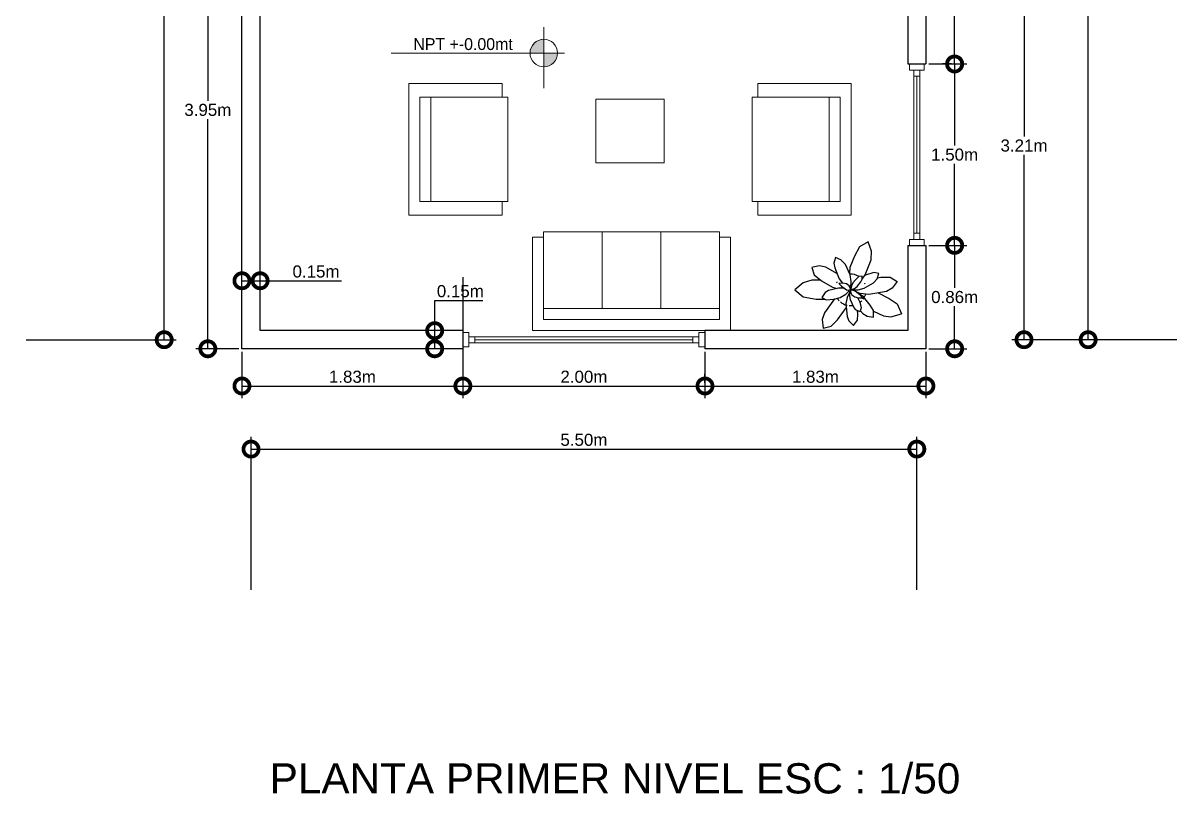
# Model space of a CAD drawing. Header units: inches. Extents: x 28.7 to 47.8, y 24.4 to 43.2.
# Drawn here: x 28.68 to 38.23, y 24.36 to 30.73 of the extents above; entities that cross this region are included whole.
import ezdxf

# ---------------------------------------------------------------- set-up
doc = ezdxf.new("R2010")
doc.units = ezdxf.units.IN
doc.header["$MEASUREMENT"] = 0
doc.linetypes.add('DASHDOT2', pattern=[12.7, 6.35, -3.175, 0, -3.175])
for name, color, linetype, lineweight in [('cotas', 1, 'Continuous', 13), ('muebles', 6, 'Continuous', 13), ('paredes', 7, 'Continuous', 30), ('punto 1', 2, 'DASHDOT2', 9), ('punto 2', 3, 'Continuous', 20), ('pv', 4, 'Continuous', 5)]:
    doc.layers.add(name, color=color, linetype=linetype, lineweight=lineweight)
doc.layers.add('PLANTSI', color=83, linetype='Continuous')
doc.styles.add('DIMS', font='ARIAL.TTF')
doc.dimstyles.new('DIMS', dxfattribs={"dimtxt": 0.1, "dimasz": 0.25, "dimexe": 0.1, "dimexo": 0.025, "dimgap": 0.025, "dimtad": 1, "dimtih": 1, "dimtoh": 1, "dimzin": 1, "dimdsep": 46, "dimtxsty": 'DIMS', "dimblk1": 'DOTSMALL', "dimblk2": 'DOTSMALL', "dimsah": 1, "dimcen": 0.09, "dimclrd": 9, "dimclre": 9, "dimclrt": 2, "dimazin": 0, "dimtfac": 1, "dimtofl": 0, "dimtmove": 0, "dimatfit": 3, "dimldrblk": 'DOTSMALL', "dimfxl": 1, "dimtolj": 1, "dimtzin": 0, "dimarcsym": 0})

# ---------------------------------------------------------------- blocks, each defined once
blk = doc.blocks.new('M_DFURN_FURN_3D SOFA - 3-SEAT_P')
at = {"color": 0, "linetype": 'ByBlock'}
for p, q in [((0, 0.499968), (0.944418, 0.499968)), ((0, 0.499968), (0, -0.499968)), ((0.944418, 0.499968), (0.944418, 0.444416)), ((0.111108, 0.444416), (0.111108, -0.444416)), ((0.111108, 0.444416), (0.999972, 0.444416)), ((0.222216, 0.444416), (0.222216, -0.444416)), ((0.999972, -0.444416), (0.999972, 0.444416)), ((0.999972, 0.148144), (0.222216, 0.148144)), ((0.999972, -0.148129), (0.222216, -0.148129)), ((0.111108, -0.444416), (0.999972, -0.444416)), ((0.944418, -0.499968), (0.944418, -0.444416)), ((0, -0.499968), (0.944418, -0.499968))]:
    blk.add_line(p, q, dxfattribs=at)
blk = doc.blocks.new('M_DFURN_FURN_3D SOFA - 1-SEAT_P')
at = {"color": 0, "linetype": 'ByBlock'}
for p, q in [((0, 0.499968), (0, -0.499968)), ((0, 0.499968), (0.944418, 0.499968)), ((0.944418, 0.499968), (0.944418, 0.394416)), ((0.111108, 0.394416), (0.111108, -0.394416)), ((0.111108, 0.394416), (0.999972, 0.394416)), ((0.222216, 0.394416), (0.222216, -0.394416)), ((0.999972, -0.394416), (0.999972, 0.394416)), ((0.111108, -0.394416), (0.999972, -0.394416)), ((0.944418, -0.499968), (0.944418, -0.394416)), ((0, -0.499968), (0.944418, -0.499968))]:
    blk.add_line(p, q, dxfattribs=at)
blk = doc.blocks.new('PLANT1')
at = {"color": 0}
for p, q in [((5.75, 15.65), (2.94, 14.02)), ((6.8, 12.64), (5.75, 15.65)), ((2.94, 14.02), (1.24, 11.02)), ((6.67, 9.74), (6.8, 12.64)), ((-10.15, 7.82), (-12.56, 7.25)), ((-8.01, 7.41), (-10.15, 7.82)), ((-4.94, 10.5), (-5.47, 8.7)), ((-5.47, 8.7), (-5.1, 7.19)), ((-3.11, 9.8), (-4.94, 10.5)), ((-1.65, 8.27), (-3.11, 9.8)), ((-0.15, 4.91), (-1.65, 8.27)), ((1.24, 11.02), (-0.18, 7.33)), ((4.8, 4.93), (6.67, 9.74)), ((-12.56, 7.25), (-11.81, 4.91)), ((-11.81, 4.91), (-9.42, 2.94)), ((-4.41, 5.37), (-8.01, 7.41)), ((-5.1, 7.19), (-3.73, 3.58)), ((-0.18, 7.33), (-0.36, 5.38)), ((0.25, 2.69), (-0.15, 4.91)), ((2.74, 4.3), (1.6, 3.31)), ((3.75, 4.5), (2.74, 4.3)), ((3.75, 3.45), (4.8, 4.93)), ((3.75, 3.44), (3.75, 4.5)), ((7.53, 5.66), (4.58, 4.62)), ((9.19, 5.31), (7.53, 5.66)), ((8.7, 3.64), (9.19, 5.31)), ((8.78, 3.92), (9.84, 4.12)), ((9.84, 4.12), (12.89, 4.12)), ((12.89, 4.12), (15.19, 2.69)), ((-15.39, 2.27), (-18.09, -0.04)), ((-12.63, 3.17), (-15.39, 2.27)), ((-9.66, 3.14), (-12.63, 3.17)), ((-9.42, 2.94), (-5.88, 0.9)), ((-3.93, 0.56), (-7.13, -0.21)), ((-5.88, 0.9), (-4.34, 0.46)), ((-2.06, 0.5), (-3.93, 0.56)), ((-2.48, 2.2), (-3.75, 2.12)), ((-3.75, 2.12), (-2.91, 1.21)), ((-3.73, 3.58), (-2.59, 2.19)), ((-2.91, 1.21), (-1.29, 0)), ((-1.34, 2), (-2.48, 2.2)), ((-1.9, 0.46), (-2.06, 0.5)), ((-0.39, 1.34), (-1.34, 2)), ((-0.56, -0.12), (-0.19, 0)), ((-0.12, 0.81), (-0.39, 1.34)), ((-0.19, 0), (-0.12, 0.06)), ((-0.06, 0.25), (-0.12, 0.81)), ((-0.12, 0.06), (-0.06, 0.25)), ((-0.11, 0.67), (0.06, 0.81)), ((0.06, 0.81), (0.25, 2.69)), ((0.31, 1.31), (0.12, 0.38)), ((0.12, 0.38), (0.19, 0.25)), ((0.19, 0.25), (0.38, 0.19)), ((0.73, 2.26), (0.31, 1.31)), ((0.38, 0.19), (1.25, 0.44)), ((0.47, 0.22), (0.69, 0)), ((0.69, 0), (2.44, 0)), ((1.6, 3.31), (0.73, 2.26)), ((1.25, 0.44), (2.18, 1.1)), ((2.18, 1.1), (3.4, 2.61)), ((2.44, 0), (4.43, 0.51)), ((3.4, 2.61), (3.75, 3.44)), ((4.43, 0.51), (7.5, 2.24)), ((7.5, 2.24), (8.7, 3.64)), ((13.53, 0.5), (11.66, -0.54)), ((15.19, 2.69), (13.53, 0.5)), ((-18.09, -0.04), (-15.37, -2.32)), ((-15.37, -2.32), (-11.22, -3.04)), ((-11.22, -3.04), (-8.38, -3)), ((-8.2, -0.91), (-9.38, -2.5)), ((-9.38, -2.5), (-7.87, -3.25)), ((-5.18, -2.97), (-8.45, -7.47)), ((-7.13, -0.21), (-8.2, -0.91)), ((-7.87, -3.25), (-5.44, -3.05)), ((-5.44, -3.05), (-3.38, -2.45)), ((-3.38, -2.45), (-1.56, -1.44)), ((-1.56, -1.44), (-0.5, -0.38)), ((-1.12, -2.44), (-1.55, -4.42)), ((-1.29, 0), (-0.56, -0.12)), ((-0.38, -0.81), (-1.12, -2.44)), ((-0.31, -0.5), (-0.59, -0.46)), ((-0.5, -0.38), (-0.5, -0.12)), ((0.06, -0.62), (-0.38, -0.81)), ((-0.26, -0.76), (-0.31, -0.5)), ((-0.19, -1.81), (-0.07, -0.68)), ((0.01, -3.25), (-0.19, -1.81)), ((0.12, -0.12), (0, -0.44)), ((0, -0.44), (0.12, -1)), ((1.03, -5.66), (0.01, -3.25)), ((0.56, -0.06), (0.12, -0.12)), ((0.12, -1), (0.45, -1.59)), ((0.45, -1.59), (1.43, -2.3)), ((1.53, -0.38), (0.56, -0.06)), ((1.43, -2.3), (2.56, -2.56)), ((3.06, -1.61), (1.53, -0.38)), ((3.19, -1.19), (2.01, -0.77)), ((2.38, -1), (2.23, -0.95)), ((2.32, -2.51), (3.05, -4.05)), ((4.2, -2.28), (2.38, -1)), ((2.56, -2.56), (3.88, -2.56)), ((3.88, -2.56), (3.06, -1.61)), ((6, -1.48), (3.19, -1.19)), ((6.42, -4.94), (4.2, -2.28)), ((11.66, -0.54), (6, -1.48)), ((9.02, -0.98), (12.56, -2.76)), ((12.56, -2.76), (15.17, -4.6)), ((-8.45, -7.47), (-9.18, -9.67)), ((-4.21, -9.77), (-1.41, -5.8)), ((-1.55, -4.42), (-1.12, -8.67)), ((1.72, -6.45), (1.03, -5.66)), ((3.06, -7.12), (1.72, -6.45)), ((2.39, -7.87), (2.32, -6.75)), ((3.05, -4.05), (3.43, -5.82)), ((3.43, -5.82), (3.06, -7.12)), ((3.19, -6.68), (4.04, -7.69)), ((7.5, -6.71), (6.42, -4.94)), ((7.5, -8.88), (7.5, -6.71)), ((7.5, -6.98), (10.72, -8.45)), ((15.17, -4.6), (16.61, -7.77)), ((-9.18, -9.67), (-8.88, -12.44)), ((-6.25, -11.82), (-4.21, -9.77)), ((-1.12, -8.67), (-0.57, -10.07)), ((-0.57, -10.07), (1, -11.56)), ((1, -11.56), (2.25, -9.87)), ((2.25, -9.87), (2.39, -7.87)), ((4.04, -7.69), (5.41, -8.56)), ((5.41, -8.56), (7.5, -8.88)), ((10.72, -8.45), (13.06, -8.78)), ((13.06, -8.78), (16.61, -7.77)), ((-8.88, -12.44), (-6.25, -11.82))]:
    blk.add_line(p, q, dxfattribs=at)
for start, end in [(57.1582, 93.2041), (172.4345, 176.9296), (149.2581, 153.7532), (21.2653, 25.7604), (212.1423, 223.5771), (306.6551, 316.418), (323.0282, 344.4965), (229.8179, 257.6637), (265.2848, 278.7499)]:
    blk.add_arc((0, 0), 5.12, start, end, dxfattribs=at)
blk = doc.blocks.new('RGWE')
at = {"layer": 'pv', "linetype": 'Continuous'}
for p, q in [((0.1464, 1.7889), (0.0264, 1.7889)), ((0.0264, 1.7889), (0.0264, 1.7389)), ((0.0264, 1.7389), (0.1464, 1.7389)), ((0.1114, 1.7389), (0.0614, 1.7389)), ((0.0614, 1.7389), (0.0614, -0.1611)), ((0.1114, -0.1611), (0.1114, 1.7389)), ((0.1464, 1.7389), (0.1464, 1.7889)), ((0.0614, 1.6889), (0.1114, 1.6889)), ((0.0864, -0.1111), (0.0864, 1.6889)), ((0.0264, -0.1611), (0.1464, -0.1611)), ((0.0264, -0.2111), (0.0264, -0.1611)), ((0.0614, -0.1111), (0.1114, -0.1111)), ((0.0614, -0.1611), (0.1114, -0.1611)), ((0.1464, -0.1611), (0.1464, -0.2111)), ((0.1464, -0.2111), (0.0264, -0.2111))]:
    blk.add_line(p, q, dxfattribs=at)
blk = doc.blocks.new('hj')
at = {"layer": 'pv', "linetype": 'Continuous'}
for p, q in [((-0.1292, 0.9253), (-0.2492, 0.9253)), ((-0.2492, 0.9253), (-0.2492, 0.8753)), ((-0.2492, 0.8753), (-0.1292, 0.8753)), ((-0.2142, -0.5247), (-0.2142, 0.8753)), ((-0.2142, 0.8753), (-0.1642, 0.8753)), ((-0.1642, 0.8753), (-0.1642, -0.5247)), ((-0.1292, 0.8753), (-0.1292, 0.9253)), ((-0.2142, 0.8253), (-0.1642, 0.8253)), ((-0.1892, 0.8253), (-0.1892, -0.4747)), ((-0.2142, -0.4747), (-0.1642, -0.4747)), ((-0.2492, -0.5247), (-0.1292, -0.5247)), ((-0.2492, -0.5747), (-0.2492, -0.5247)), ((-0.1642, -0.5247), (-0.2142, -0.5247)), ((-0.1292, -0.5247), (-0.1292, -0.5747)), ((-0.1292, -0.5747), (-0.2492, -0.5747))]:
    blk.add_line(p, q, dxfattribs=at)
blk = doc.blocks.new('_DOTSMALL')
at = {"color": 0, "linetype": 'ByBlock', "const_width": 0.5}
blk.add_lwpolyline([(-0.0625, 0, 1), (0.0625, 0, 1)], format="xyb", close=True, dxfattribs=at)
blk = doc.blocks.new('*D26')
at = {"layer": 'cotas', "color": 9, "lineweight": -2}
for p, q in [((37.4497, 37.1146), (37.3747, 37.1146)), ((37.4747, 37.1146), (37.4747, 32.6907)), ((37.4747, 28.1146), (37.4747, 32.5386)), ((38.2075, 28.1146), (37.3747, 28.1146))]:
    blk.add_line(p, q, dxfattribs=at)
at = {"layer": 'Defpoints', "color": 0}
for p in [(37.4747, 37.1146), (37.4747, 37.1146), (38.2325, 28.1146)]:
    blk.add_point(p, dxfattribs=at)
at = {"layer": 'cotas', "color": 9, "lineweight": -2, "xscale": 0.25, "yscale": 0.25, "zscale": 0.25}
for p, rotation in [((37.4747, 37.1146), 90), ((37.4747, 28.1146), 270)]:
    blk.add_blockref('_DOTSMALL', p, dxfattribs=dict(at, rotation=rotation))
at = {"layer": 'cotas', "color": 2, "insert": (37.4747, 32.6146), "char_height": 0.1, "attachment_point": 5, "style": 'DIMS'}
blk.add_mtext('\\A1;9.00m', dxfattribs=at)
blk = doc.blocks.new('*D28')
at = {"layer": 'cotas', "color": 9, "lineweight": -2}
for p, q in [((30.4592, 31.9896), (30.1021, 31.9896)), ((30.2021, 31.9896), (30.2021, 30.0907)), ((30.2021, 28.0396), (30.2021, 29.9385)), ((30.4592, 28.0396), (30.1021, 28.0396))]:
    blk.add_line(p, q, dxfattribs=at)
at = {"layer": 'Defpoints', "color": 0}
for p in [(30.4842, 31.9896), (30.2021, 28.0396), (30.4842, 28.0396)]:
    blk.add_point(p, dxfattribs=at)
at = {"layer": 'cotas', "color": 9, "lineweight": -2, "xscale": 0.25, "yscale": 0.25, "zscale": 0.25}
for p, rotation in [((30.2021, 31.9896), 90), ((30.2021, 28.0396), 270)]:
    blk.add_blockref('_DOTSMALL', p, dxfattribs=dict(at, rotation=rotation))
at = {"layer": 'cotas', "color": 2, "insert": (30.2021, 30.0146), "char_height": 0.1, "attachment_point": 5, "style": 'DIMS'}
blk.add_mtext('\\A1;3.95m', dxfattribs=at)
blk = doc.blocks.new('*D29')
at = {"layer": 'cotas', "color": 9, "lineweight": -2}
for p, q in [((30.4842, 28.0146), (30.4842, 27.6319)), ((32.3092, 28.0146), (32.3092, 27.6319)), ((30.4842, 27.7319), (32.3092, 27.7319))]:
    blk.add_line(p, q, dxfattribs=at)
at = {"layer": 'Defpoints', "color": 0}
for p in [(30.4842, 28.0396), (32.3092, 28.0396), (32.3092, 27.7319)]:
    blk.add_point(p, dxfattribs=at)
at = {"layer": 'cotas', "color": 9, "lineweight": -2, "xscale": 0.25, "yscale": 0.25, "zscale": 0.25, "rotation": 180}
blk.add_blockref('_DOTSMALL', (30.4842, 27.7319), dxfattribs=at)
at = {"layer": 'cotas', "color": 9, "lineweight": -2, "xscale": 0.25, "yscale": 0.25, "zscale": 0.25}
blk.add_blockref('_DOTSMALL', (32.3092, 27.7319), dxfattribs=at)
at = {"layer": 'cotas', "color": 2, "insert": (31.3967, 27.808), "char_height": 0.1, "attachment_point": 5, "style": 'DIMS'}
blk.add_mtext('\\A1;1.83m', dxfattribs=at)
blk = doc.blocks.new('*D30')
at = {"layer": 'cotas', "color": 9, "lineweight": -2}
for p, q in [((34.3092, 28.0146), (34.3092, 27.6319)), ((36.1342, 28.0146), (36.1342, 27.6319)), ((34.3092, 27.7319), (36.1342, 27.7319))]:
    blk.add_line(p, q, dxfattribs=at)
at = {"layer": 'Defpoints', "color": 0}
for p in [(34.3092, 28.0396), (36.1342, 28.0396), (36.1342, 27.7319)]:
    blk.add_point(p, dxfattribs=at)
at = {"layer": 'cotas', "color": 9, "lineweight": -2, "xscale": 0.25, "yscale": 0.25, "zscale": 0.25, "rotation": 180}
blk.add_blockref('_DOTSMALL', (34.3092, 27.7319), dxfattribs=at)
at = {"layer": 'cotas', "color": 9, "lineweight": -2, "xscale": 0.25, "yscale": 0.25, "zscale": 0.25}
blk.add_blockref('_DOTSMALL', (36.1342, 27.7319), dxfattribs=at)
at = {"layer": 'cotas', "color": 2, "insert": (35.2217, 27.808), "char_height": 0.1, "attachment_point": 5, "style": 'DIMS'}
blk.add_mtext('\\A1;1.83m', dxfattribs=at)
blk = doc.blocks.new('*D31')
at = {"layer": 'cotas', "color": 9, "lineweight": -2}
for p, q in [((36.1592, 28.8946), (36.472, 28.8946)), ((36.372, 28.8946), (36.372, 28.5432)), ((36.372, 28.0396), (36.372, 28.3911)), ((36.1592, 28.0396), (36.472, 28.0396))]:
    blk.add_line(p, q, dxfattribs=at)
at = {"layer": 'Defpoints', "color": 0}
for p in [(36.1342, 28.8946), (36.372, 28.8946), (36.1342, 28.0396)]:
    blk.add_point(p, dxfattribs=at)
at = {"layer": 'cotas', "color": 9, "lineweight": -2, "xscale": 0.25, "yscale": 0.25, "zscale": 0.25}
for p, rotation in [((36.372, 28.8946), 90), ((36.372, 28.0396), 270)]:
    blk.add_blockref('_DOTSMALL', p, dxfattribs=dict(at, rotation=rotation))
at = {"layer": 'cotas', "color": 2, "insert": (36.372, 28.4671), "char_height": 0.1, "attachment_point": 5, "style": 'DIMS'}
blk.add_mtext('\\A1;0.86m', dxfattribs=at)
blk = doc.blocks.new('*D38')
at = {"layer": 'cotas', "color": 9, "lineweight": -2}
for p, q in [((38.021, 31.3246), (36.8451, 31.3246)), ((36.9451, 31.3246), (36.9451, 29.7957)), ((36.9451, 28.1146), (36.9451, 29.6435)), ((38.021, 28.1146), (36.8451, 28.1146))]:
    blk.add_line(p, q, dxfattribs=at)
at = {"layer": 'Defpoints', "color": 0}
for p in [(36.9451, 31.3246), (38.046, 31.3246), (38.046, 28.1146)]:
    blk.add_point(p, dxfattribs=at)
at = {"layer": 'cotas', "color": 9, "lineweight": -2, "xscale": 0.25, "yscale": 0.25, "zscale": 0.25}
for p, rotation in [((36.9451, 31.3246), 90), ((36.9451, 28.1146), 270)]:
    blk.add_blockref('_DOTSMALL', p, dxfattribs=dict(at, rotation=rotation))
at = {"layer": 'cotas', "color": 2, "insert": (36.9451, 29.7196), "char_height": 0.1, "attachment_point": 5, "style": 'DIMS'}
blk.add_mtext('\\A1;3.21m', dxfattribs=at)
blk = doc.blocks.new('*D50')
at = {"layer": 'cotas', "color": 9, "lineweight": -2}
for p, q in [((30.5592, 26.0454), (30.5592, 27.3104)), ((36.0592, 26.0454), (36.0592, 27.3104)), ((30.5592, 27.2104), (36.0592, 27.2104))]:
    blk.add_line(p, q, dxfattribs=at)
at = {"layer": 'Defpoints', "color": 0}
for p in [(36.0592, 27.2104), (30.5592, 26.0204), (36.0592, 26.0204)]:
    blk.add_point(p, dxfattribs=at)
at = {"layer": 'cotas', "color": 9, "lineweight": -2, "xscale": 0.25, "yscale": 0.25, "zscale": 0.25, "rotation": 180}
blk.add_blockref('_DOTSMALL', (30.5592, 27.2104), dxfattribs=at)
at = {"layer": 'cotas', "color": 9, "lineweight": -2, "xscale": 0.25, "yscale": 0.25, "zscale": 0.25}
blk.add_blockref('_DOTSMALL', (36.0592, 27.2104), dxfattribs=at)
at = {"layer": 'cotas', "color": 2, "insert": (33.3092, 27.2865), "char_height": 0.1, "attachment_point": 5, "style": 'DIMS'}
blk.add_mtext('\\A1;5.50m', dxfattribs=at)
blk = doc.blocks.new('*D51')
at = {"layer": 'cotas', "color": 9, "lineweight": -2}
for p, q in [((30.4842, 28.0646), (30.4842, 28.7021)), ((30.6342, 28.2146), (30.6342, 28.7021)), ((30.4842, 28.6021), (30.6342, 28.6021)), ((30.6342, 28.6021), (31.3077, 28.6021))]:
    blk.add_line(p, q, dxfattribs=at)
at = {"layer": 'Defpoints', "color": 0}
for p in [(30.6342, 28.6021), (30.6342, 28.1896), (30.4842, 28.0396)]:
    blk.add_point(p, dxfattribs=at)
at = {"layer": 'cotas', "color": 9, "lineweight": -2, "xscale": 0.25, "yscale": 0.25, "zscale": 0.25, "rotation": 180}
blk.add_blockref('_DOTSMALL', (30.4842, 28.6021), dxfattribs=at)
at = {"layer": 'cotas', "color": 9, "lineweight": -2, "xscale": 0.25, "yscale": 0.25, "zscale": 0.25}
blk.add_blockref('_DOTSMALL', (30.6342, 28.6021), dxfattribs=at)
at = {"layer": 'cotas', "color": 2, "insert": (31.096, 28.6782), "char_height": 0.1, "attachment_point": 5, "style": 'DIMS'}
blk.add_mtext('\\A1;0.15m', dxfattribs=at)
blk = doc.blocks.new('*D52')
at = {"layer": 'cotas', "color": 9, "lineweight": -2}
for p, q in [((32.0764, 28.1896), (32.0764, 28.4396)), ((32.0764, 28.4396), (32.4748, 28.4396)), ((32.2842, 28.1896), (31.9764, 28.1896)), ((32.0764, 28.0396), (32.0764, 28.1896)), ((32.2842, 28.0396), (31.9764, 28.0396))]:
    blk.add_line(p, q, dxfattribs=at)
at = {"layer": 'Defpoints', "color": 0}
for p in [(32.0764, 28.1896), (32.3092, 28.1896), (32.3092, 28.0396)]:
    blk.add_point(p, dxfattribs=at)
at = {"layer": 'cotas', "color": 9, "lineweight": -2, "xscale": 0.25, "yscale": 0.25, "zscale": 0.25}
for p, rotation in [((32.0764, 28.1896), 90), ((32.0764, 28.0396), 270)]:
    blk.add_blockref('_DOTSMALL', p, dxfattribs=dict(at, rotation=rotation))
at = {"layer": 'cotas', "color": 2, "insert": (32.2881, 28.5157), "char_height": 0.1, "attachment_point": 5, "style": 'DIMS'}
blk.add_mtext('\\A1;0.15m', dxfattribs=at)
blk = doc.blocks.new('*D57')
at = {"layer": 'cotas', "color": 9, "lineweight": -2}
for p, q in [((32.3092, 28.6314), (32.3092, 27.6319)), ((34.3092, 27.7569), (34.3092, 27.8319)), ((32.3092, 27.7319), (34.3092, 27.7319))]:
    blk.add_line(p, q, dxfattribs=at)
at = {"layer": 'Defpoints', "color": 0}
for p in [(32.3092, 28.6564), (34.3092, 27.7319), (34.3092, 27.7319)]:
    blk.add_point(p, dxfattribs=at)
at = {"layer": 'cotas', "color": 9, "lineweight": -2, "xscale": 0.25, "yscale": 0.25, "zscale": 0.25, "rotation": 180}
blk.add_blockref('_DOTSMALL', (32.3092, 27.7319), dxfattribs=at)
at = {"layer": 'cotas', "color": 9, "lineweight": -2, "xscale": 0.25, "yscale": 0.25, "zscale": 0.25}
blk.add_blockref('_DOTSMALL', (34.3092, 27.7319), dxfattribs=at)
at = {"layer": 'cotas', "color": 2, "insert": (33.3092, 27.8079), "char_height": 0.1, "attachment_point": 5, "style": 'DIMS'}
blk.add_mtext('\\A1;2.00m', dxfattribs=at)
blk = doc.blocks.new('*D60')
at = {"layer": 'cotas', "color": 9, "lineweight": -2}
for p, q in [((36.3465, 30.3946), (36.2715, 30.3946)), ((36.3715, 30.3946), (36.3715, 29.7207)), ((36.3715, 28.8946), (36.3715, 29.5686)), ((36.1592, 28.8946), (36.4715, 28.8946))]:
    blk.add_line(p, q, dxfattribs=at)
at = {"layer": 'Defpoints', "color": 0}
for p in [(36.3715, 30.3946), (36.3715, 30.3946), (36.1342, 28.8946)]:
    blk.add_point(p, dxfattribs=at)
at = {"layer": 'cotas', "color": 9, "lineweight": -2, "xscale": 0.25, "yscale": 0.25, "zscale": 0.25}
for p, rotation in [((36.3715, 30.3946), 90), ((36.3715, 28.8946), 270)]:
    blk.add_blockref('_DOTSMALL', p, dxfattribs=dict(at, rotation=rotation))
at = {"layer": 'cotas', "color": 2, "insert": (36.3715, 29.6446), "char_height": 0.1, "attachment_point": 5, "style": 'DIMS'}
blk.add_mtext('\\A1;1.50m', dxfattribs=at)
blk = doc.blocks.new('*D64')
at = {"layer": 'cotas', "color": 9, "lineweight": -2}
for p, q in [((28.7014, 39.8146), (29.9418, 39.8146)), ((29.8418, 39.8146), (29.8418, 34.0407)), ((29.8418, 28.1146), (29.8418, 33.8886)), ((28.7014, 28.1146), (29.9418, 28.1146))]:
    blk.add_line(p, q, dxfattribs=at)
at = {"layer": 'Defpoints', "color": 0}
for p in [(28.6764, 39.8146), (29.8418, 39.8146), (28.6764, 28.1146)]:
    blk.add_point(p, dxfattribs=at)
at = {"layer": 'cotas', "color": 9, "lineweight": -2, "xscale": 0.25, "yscale": 0.25, "zscale": 0.25}
for p, rotation in [((29.8418, 39.8146), 90), ((29.8418, 28.1146), 270)]:
    blk.add_blockref('_DOTSMALL', p, dxfattribs=dict(at, rotation=rotation))
at = {"layer": 'cotas', "color": 2, "insert": (29.8418, 33.9646), "char_height": 0.1, "attachment_point": 5, "style": 'DIMS'}
blk.add_mtext('\\A1;11.70m', dxfattribs=at)
blk = doc.blocks.new('*D69')
at = {"layer": 'cotas', "color": 9, "lineweight": -2}
for p, q in [((36.1592, 32.1646), (36.472, 32.1646)), ((36.372, 32.1646), (36.372, 31.3548)), ((36.372, 30.3946), (36.372, 31.2044)), ((36.1592, 30.3946), (36.472, 30.3946))]:
    blk.add_line(p, q, dxfattribs=at)
at = {"layer": 'Defpoints', "color": 0}
for p in [(36.1342, 32.1646), (36.1342, 30.3946), (36.372, 30.3946)]:
    blk.add_point(p, dxfattribs=at)
at = {"layer": 'cotas', "color": 9, "lineweight": -2, "xscale": 0.25, "yscale": 0.25, "zscale": 0.25}
for p, rotation in [((36.372, 32.1646), 90), ((36.372, 30.3946), 270)]:
    blk.add_blockref('_DOTSMALL', p, dxfattribs=dict(at, rotation=rotation))
at = {"layer": 'cotas', "color": 2, "insert": (36.372, 31.2796), "char_height": 0.1, "attachment_point": 5, "style": 'DIMS'}
blk.add_mtext('\\A1;1.77m', dxfattribs=at)

msp = doc.modelspace()

# ---------------------------------------------------------------- hatches: boundary and pattern name
h = msp.add_hatch(color=256)
h.paths.add_polyline_path([(32.9778, 30.4848), (32.9778, 30.5988, 0.414214), (32.8638, 30.4848)])
h.paths.add_polyline_path([(32.9778, 30.4848), (32.9778, 30.3708, 0.414214), (33.0919, 30.4848)])

# ---------------------------------------------------------------- linework, layer by layer
at = {"layer": 'muebles', "lineweight": 5}
msp.add_lwpolyline([(33.9714, 29.5776), (33.4077, 29.5776), (33.4077, 30.1043), (33.9714, 30.1043)], close=True, dxfattribs=at)
at = {"layer": 'paredes'}
for p, q in [((36.1342, 32.1646), (36.1342, 30.3946)), ((30.4842, 28.0396), (30.4842, 31.9896)), ((30.6342, 28.1896), (30.6342, 31.9896)), ((35.9842, 31.2696), (35.9842, 30.3946)), ((35.9842, 30.3946), (36.1342, 30.3946)), ((35.9842, 28.8946), (36.1342, 28.8946)), ((35.9842, 28.8946), (35.9842, 28.1896)), ((36.1342, 28.8946), (36.1342, 28.0396)), ((32.3092, 28.1896), (30.6342, 28.1896)), ((32.3092, 28.1896), (32.3092, 28.0396)), ((35.9842, 28.1896), (34.3092, 28.1896)), ((34.3092, 28.1896), (34.3092, 28.0396)), ((32.3092, 28.0396), (30.4842, 28.0396)), ((36.1342, 28.0396), (34.3092, 28.0396))]:
    msp.add_line(p, q, dxfattribs=at)
at = {"layer": 'punto 1', "linetype": 'ByBlock'}
for p, q in [((32.9778, 30.6994), (32.9778, 30.1951)), ((33.1487, 30.4848), (31.7177, 30.4848))]:
    msp.add_line(p, q, dxfattribs=at)
at = {"layer": 'punto 2'}
msp.add_circle((32.9778, 30.4848), 0.114, dxfattribs=at)

# ---------------------------------------------------------------- block references
at = {"layer": 'muebles', "lineweight": 5, "zscale": 0.4090909090909091}
for name, p, xscale, yscale, rotation in [('M_DFURN_FURN_3D SOFA - 1-SEAT_P', (31.8616, 29.6886), -0.8181818181818699, 1.090909090909065, 180), ('M_DFURN_FURN_3D SOFA - 1-SEAT_P', (35.5175, 29.6886), 0.8181818181818699, 1.090909090909065, 180), ('M_DFURN_FURN_3D SOFA - 3-SEAT_P', (33.7014, 28.1896), -0.8181818181818699, 1.636363636363626, 270)]:
    msp.add_blockref(name, p, dxfattribs=dict(at, xscale=xscale, yscale=yscale, rotation=rotation))
at = {"layer": 'PLANTSI', "xscale": 0.02539999999999054, "yscale": 0.02539999999999054, "zscale": 0.0254}
msp.add_blockref('PLANT1', (35.5117, 28.5269), dxfattribs=at)
at = {"layer": 'pv'}
msp.add_blockref('hj', (36.2485, 29.4693), dxfattribs=at)
at = {"layer": 'pv', "linetype": 'Continuous', "xscale": -1, "rotation": 270}
msp.add_blockref('RGWE', (32.5203, 28.0283), dxfattribs=at)

# ---------------------------------------------------------------- texts
at = {"insert": (32.3107, 30.5583), "char_height": 0.098218, "attachment_point": 5}
msp.add_mtext('NPT +-0.00mt', dxfattribs=at)
at = {"layer": 'muebles', "insert": (30.7133, 24.6129), "char_height": 0.25, "width": 12.1915, "attachment_point": 1}
msp.add_mtext('{\\fArial|b0|i0|c0|p34;PLANTA PRIMER NIVEL ESC : 1/50}', dxfattribs=at)

# ---------------------------------------------------------------- dimensions: what is measured, and where the dimension line sits
at = {"layer": 'cotas'}
for base, p1, p2, override, picture, middle in [((29.8418, 39.8146), (28.6764, 28.1146), (28.6764, 39.8146), {"dimpost": 'm'}, '*D64', (29.8418, 33.9646)), ((37.4747, 37.1146), (38.2325, 28.1146), (37.4747, 37.1146), {"dimpost": 'm'}, '*D26', (37.4747, 32.6146)), ((36.372, 30.3946), (36.1342, 32.1646), (36.1342, 30.3946), {"dimpost": 'm', "dimtmove": 1}, '*D69', (36.372, 31.2796)), ((30.2021, 28.0396), (30.4842, 31.9896), (30.4842, 28.0396), {"dimpost": 'm', "dimtmove": 1}, '*D28', (30.2021, 30.0146)), ((36.9451, 31.3246), (38.046, 28.1146), (38.046, 31.3246), {"dimpost": 'm'}, '*D38', (36.9451, 29.7196)), ((36.3715, 30.3946), (36.1342, 28.8946), (36.3715, 30.3946), {"dimpost": 'm', "dimtmove": 1}, '*D60', (36.3715, 29.6446)), ((36.3719724376, 28.8946230769), (36.1342214997, 28.0396230769), (36.1342214997, 28.8946230769), {"dimpost": 'm'}, '*D31', (36.3719724376, 28.4671230769)), ((32.0764, 28.1896), (32.3092, 28.0396), (32.3092, 28.1896), {"dimpost": 'm'}, '*D52', (32.2881, 28.5157))]:
    dim = msp.add_linear_dim(base=base, p1=p1, p2=p2, angle=90, dimstyle='DIMS', override=override, dxfattribs=at)
    dim.commit()
    dim.dimension.update_dxf_attribs({"geometry": picture, "text_midpoint": middle})
for base, p1, p2, override, picture, middle in [((30.6342, 28.6021), (30.4842, 28.0396), (30.6342, 28.1896), {"dimpost": 'm'}, '*D51', (31.096, 28.6782)), ((34.3092, 27.7319), (32.3092, 28.6564), (34.3092, 27.7319), {"dimpost": 'm', "dimtmove": 1}, '*D57', (33.3092, 27.8079)), ((32.3092214997, 27.731885081), (30.4842214997, 28.0396230769), (32.3092214997, 28.0396230769), {"dimpost": 'm'}, '*D29', (31.3967214997, 27.8079764862)), ((36.1342214997, 27.731885081), (34.3092214997, 28.0396230769), (36.1342214997, 28.0396230769), {"dimpost": 'm', "dimtmove": 1}, '*D30', (35.2217214997, 27.8079764862)), ((36.0592, 27.2104), (30.5592, 26.0204), (36.0592, 26.0204), {"dimpost": 'm'}, '*D50', (33.3092, 27.2865))]:
    dim = msp.add_linear_dim(base=base, p1=p1, p2=p2, dimstyle='DIMS', override=override, dxfattribs=at)
    dim.commit()
    dim.dimension.update_dxf_attribs({"geometry": picture, "text_midpoint": middle})

doc.saveas('drawing.dxf')
